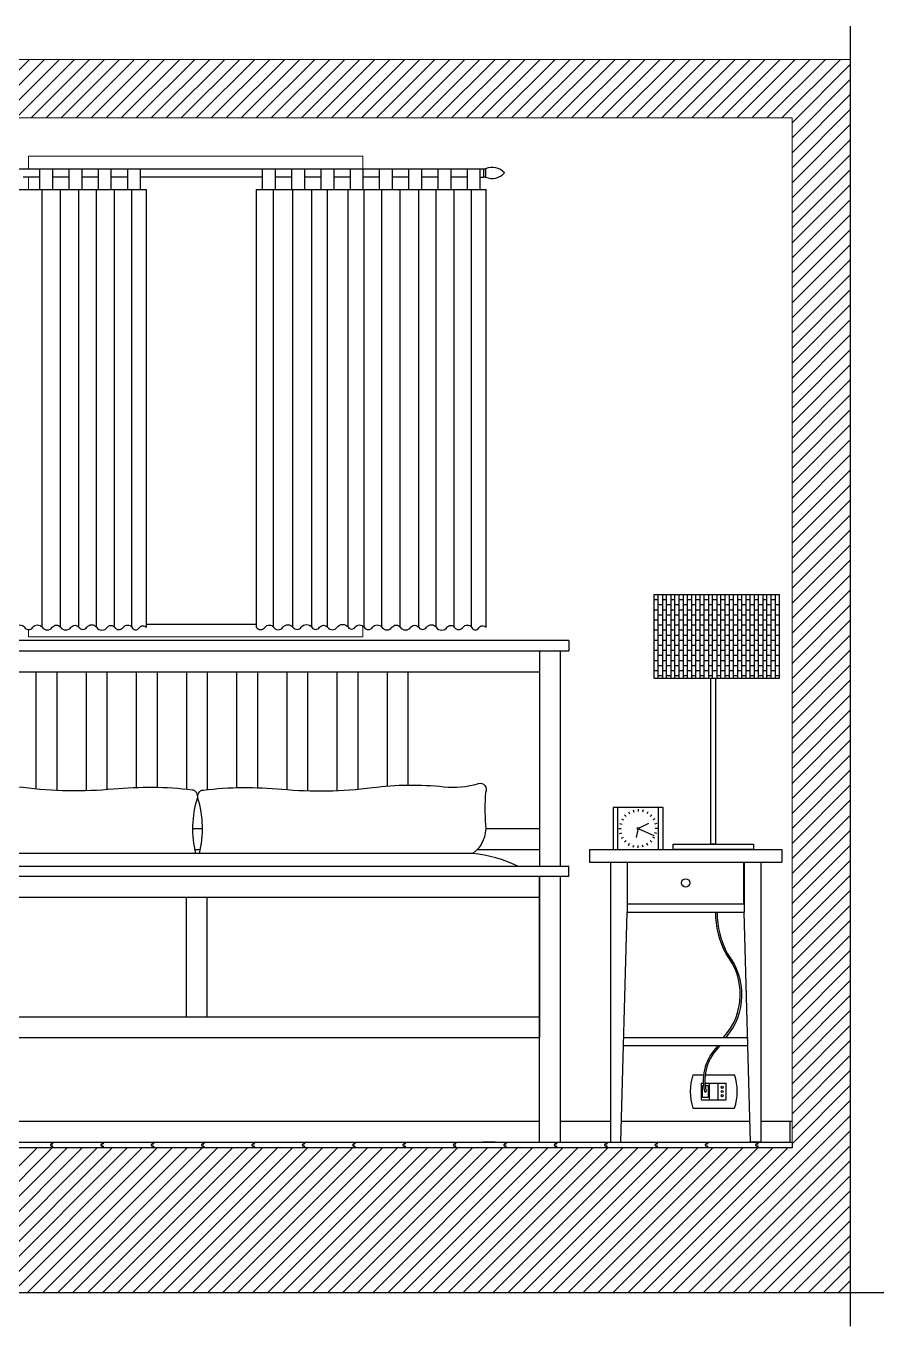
# Model space of a CAD drawing. Header units: millimetres. Extents: x 2837 to 6066, y 1056 to 2217.
# Drawn here: x 3658.8 to 3864.1, y 1906.4 to 2217.4 of the extents above; entities that cross this region are included whole.
import ezdxf

# ---------------------------------------------------------------- set-up
doc = ezdxf.new("R2010")
doc.units = ezdxf.units.MM
for name, color, linetype, lineweight in [('arredi', 8, 'Continuous', 30), ('infissi', 40, 'Continuous', 18), ('legno', 35, 'Continuous', 30), ('muri sezionati', 7, 'Continuous', 18), ('retino muri', 2, 'Continuous', 18)]:
    doc.layers.add(name, color=color, linetype=linetype, lineweight=lineweight)
for name, color, linetype in [('linea tratteggiata', 111, 'Continuous'), ('prese elettriche', 6, 'Continuous'), ('serramenti', 124, 'Continuous'), ('tessuti', 51, 'Continuous')]:
    doc.layers.add(name, color=color, linetype=linetype)

msp = doc.modelspace()

# ---------------------------------------------------------------- linework, layer by layer
at = {"layer": 'arredi'}
for p, q in [((3633.27, 2183.21), (3768.27, 2183.21)), ((3662.14, 2181.21), (3658.14, 2181.21)), ((3669.14, 2181.21), (3665.14, 2181.21)), ((3676.14, 2181.21), (3672.14, 2181.21)), ((3683.14, 2181.21), (3679.14, 2181.21)), ((3715.41, 2181.21), (3686.14, 2181.21)), ((3722.41, 2181.21), (3718.41, 2181.21)), ((3729.41, 2181.21), (3725.41, 2181.21)), ((3736.41, 2181.21), (3732.41, 2181.21)), ((3743.41, 2181.21), (3739.41, 2181.21)), ((3750.41, 2181.21), (3746.41, 2181.21)), ((3757.41, 2181.21), (3753.41, 2181.21)), ((3764.41, 2181.21), (3760.41, 2181.21)), ((3767.41, 2181.21), (3768.27, 2181.21)), ((3768.27, 2183.21), (3768.27, 2181.21)), ((3768.27, 2183.21), (3768.77, 2183.21)), ((3768.77, 2181.21), (3768.27, 2181.21)), ((3768.77, 2183.21), (3768.77, 2181.21)), ((3788.67, 2070.36), (3788.67, 2067.86)), ((3610.67, 2067.86), (3788.67, 2067.86)), ((3781.67, 2067.86), (3781.67, 2016.36)), ((3617.67, 2062.86), (3781.67, 2062.86)), ((3661.17, 2062.86), (3661.17, 2034.82)), ((3666.17, 2062.86), (3666.17, 2034.46)), ((3673.17, 2062.86), (3673.17, 2034.39)), ((3678.17, 2062.86), (3678.17, 2034.65)), ((3685.17, 2062.86), (3685.17, 2035.13)), ((3690.17, 2062.86), (3690.17, 2035.16)), ((3697.17, 2062.86), (3697.17, 2034.74)), ((3702.17, 2062.86), (3702.17, 2034.7)), ((3709.17, 2062.86), (3709.17, 2035.15)), ((3714.17, 2062.86), (3714.17, 2035.15)), ((3721.17, 2062.86), (3721.17, 2034.69)), ((3726.17, 2062.86), (3726.17, 2034.41)), ((3733.17, 2062.86), (3733.17, 2034.44)), ((3738.17, 2062.86), (3738.17, 2034.78)), ((3745.17, 2062.86), (3745.17, 2035.54)), ((3750.17, 2062.86), (3750.17, 2035.77)), ((3822.62, 2021.65), (3822.67, 2061.36)), ((3823.87, 2021.65), (3823.87, 2061.36)), ((3800.39, 2020.36), (3800.39, 2030.38)), ((3801.97, 2028.66), (3802.36, 2028.26)), ((3802.93, 2029.4), (3803.21, 2028.91)), ((3804.05, 2029.86), (3804.19, 2029.32)), ((3805.25, 2030.02), (3805.25, 2029.46)), ((3806.45, 2029.86), (3806.31, 2029.32)), ((3807.57, 2029.4), (3807.29, 2028.91)), ((3808.54, 2028.66), (3808.14, 2028.26)), ((3810.11, 2020.36), (3810.11, 2030.38)), ((3698.73, 2025.36), (3701.04, 2025.36)), ((3768.78, 2025.36), (3781.67, 2025.36)), ((3800.61, 2025.37), (3801.17, 2025.37)), ((3800.76, 2026.58), (3801.31, 2026.43)), ((3801.23, 2027.7), (3801.71, 2027.42)), ((3805.21, 2025.16), (3804.81, 2023.24)), ((3805.45, 2025.47), (3807.8, 2026.64)), ((3805.45, 2025.29), (3809.02, 2023.72)), ((3809.28, 2027.7), (3808.79, 2027.42)), ((3809.74, 2026.58), (3809.2, 2026.43)), ((3809.9, 2025.37), (3809.34, 2025.37)), ((3800.76, 2024.17), (3801.31, 2024.32)), ((3801.23, 2023.05), (3801.71, 2023.33)), ((3801.97, 2022.09), (3802.36, 2022.49)), ((3802.93, 2021.35), (3803.21, 2021.84)), ((3807.57, 2021.35), (3807.29, 2021.84)), ((3808.54, 2022.09), (3808.14, 2022.49)), ((3809.28, 2023.05), (3808.79, 2023.33)), ((3809.74, 2024.17), (3809.2, 2024.32)), ((3823.87, 2021.65), (3822.62, 2021.65)), ((3699.24, 2020.36), (3700.53, 2020.36)), ((3766.76, 2020.36), (3781.67, 2020.36)), ((3793.61, 2020.36), (3839.61, 2020.36)), ((3793.61, 2020.36), (3793.61, 2017.36)), ((3804.05, 2020.89), (3804.19, 2021.43)), ((3805.25, 2020.73), (3805.25, 2021.29)), ((3806.45, 2020.89), (3806.31, 2021.43)), ((3839.61, 2020.36), (3839.61, 2017.36)), ((3610.67, 2016.36), (3788.67, 2016.36)), ((3788.67, 2013.86), (3788.67, 2016.36)), ((3793.61, 2017.36), (3839.61, 2017.36)), ((3798.61, 2017.36), (3798.61, 1952.36)), ((3802.61, 2017.36), (3802.61, 2005.36)), ((3802.71, 2007.37), (3802.71, 2017.36)), ((3830.51, 2007.37), (3830.51, 2017.36)), ((3830.61, 2017.36), (3830.61, 2005.36)), ((3834.61, 2017.36), (3834.61, 1952.36)), ((3781.67, 1950.36), (3781.67, 2013.86)), ((3781.67, 2013.86), (3781.67, 1975.36)), ((3697.17, 1980.36), (3697.17, 2008.86)), ((3702.17, 1980.36), (3702.17, 2008.86)), ((3802.61, 2007.37), (3830.61, 2007.37)), ((3801.11, 1950.36), (3802.61, 2005.36)), ((3802.61, 2005.36), (3830.61, 2005.36)), ((3832.11, 1950.36), (3830.61, 2005.36)), ((3617.67, 1980.36), (3781.67, 1980.36)), ((3617.67, 1975.36), (3781.67, 1975.36)), ((3801.67, 1975.37), (3831.55, 1975.37)), ((3831.59, 1973.37), (3801.62, 1973.37)), ((3820.66, 1963.93), (3820.88, 1963.93)), ((3820.66, 1961.02), (3820.66, 1963.93)), ((3821.25, 1963.93), (3821.99, 1963.93)), ((3821.99, 1963.93), (3821.99, 1961.02)), ((3821.99, 1961.02), (3820.66, 1961.02)), ((3766.29, 1950.36), (3769.79, 1950.36)), ((3798.61, 1952.36), (3798.61, 1950.36)), ((3798.61, 1950.36), (3801.11, 1950.36)), ((3834.61, 1950.36), (3832.11, 1950.36)), ((3834.61, 1952.36), (3834.61, 1950.36))]:
    msp.add_line(p, q, dxfattribs=at)
for points in [[(3788.67, 2070.36), (3610.67, 2070.36)], [(3786.67, 2016.36), (3786.67, 2067.86)], [(3788.67, 2013.86), (3610.67, 2013.86)], [(3781.67, 1950.36), (3786.67, 1950.36), (3786.67, 2013.86)], [(3781.67, 2008.86), (3617.67, 2008.86)]]:
    msp.add_lwpolyline(points, dxfattribs=at)
for points in [[(3799.24, 2030.38), (3799.24, 2030.38), (3799.24, 2020.36), (3811.26, 2020.36), (3811.26, 2030.38)], [(3832.86, 2020.36), (3813.6, 2020.36), (3813.6, 2021.65), (3832.86, 2021.65)]]:
    msp.add_lwpolyline(points, close=True, dxfattribs=at)
for points in [[(3823.74, 2005.36, 0.125308), (3826.28, 1995.36, 0.594117)], [(3824.12, 2005.36, 0.125308), (3826.66, 1995.36, 0.594117)]]:
    msp.add_lwpolyline(points, format="xyb", dxfattribs=at)
for centre, radius in [((3805.25, 2025.37), 0.218), ((3816.61, 2012.36), 1)]:
    msp.add_circle(centre, radius, dxfattribs=at)
for centre, radius, start, end in [((3770.32, 2179.55), 3.98, 41.9989, 113.0186), ((3770.32, 2184.87), 3.98, 246.9814, 318.0011), ((3814.25, 1985.72), 15.42, 317.867, 38.7012), ((3814.39, 1985.61), 15.68, 319.242, 38.4753), ((3832.31, 1965.1), 11.48, 133.8868, 193.1763), ((3832.35, 1965.09), 11.16, 132.085, 193.5134), ((3821.31, 1962.58), 0.208, 207.3287, 332.6713)]:
    msp.add_arc(centre, radius, start, end, dxfattribs=at)
at = {"layer": 'infissi'}
for p, q in [((3659.42, 2183.21), (3659.42, 2186.21)), ((3659.42, 2186.21), (3739.42, 2186.21)), ((3739.42, 2183.21), (3739.42, 2186.21)), ((3659.42, 2181.21), (3659.42, 2178.21)), ((3662.42, 2183.21), (3736.42, 2183.21)), ((3659.42, 2071.26), (3659.42, 2072.99)), ((3659.42, 2071.26), (3739.42, 2071.26)), ((3713.87, 2074.19), (3687.6, 2074.19)), ((3739.42, 2071.26), (3739.42, 2073.79))]:
    msp.add_line(p, q, dxfattribs=at)
at = {"layer": 'legno'}
for p, q in [((3617.67, 1955.36), (3781.67, 1955.36)), ((3786.67, 1955.36), (3798.61, 1955.36)), ((3801.25, 1955.36), (3831.97, 1955.36)), ((3834.61, 1955.36), (3842.06, 1955.36)), ((3841.56, 1955.36), (3841.56, 1950.36)), ((3713.43, 1950.36), (3725.43, 1950.36)), ((3725.47, 1950.36), (3737.47, 1950.36)), ((3737.5, 1950.36), (3749.5, 1950.36)), ((3749.55, 1950.36), (3761.55, 1950.36)), ((3761.6, 1950.36), (3773.6, 1950.36)), ((3771.06, 1950.36), (3768.06, 1950.36)), ((3773.69, 1950.36), (3785.69, 1950.36)), ((3785.75, 1950.36), (3797.75, 1950.36)), ((3797.82, 1950.36), (3809.82, 1950.36)), ((3807.28, 1950.35), (3808.78, 1950.35)), ((3809.84, 1950.36), (3821.84, 1950.36)), ((3821.88, 1950.36), (3833.88, 1950.36)), ((3833.93, 1950.36), (3842.06, 1950.36)), ((3842.06, 1950.36), (3842.06, 1948.96))]:
    msp.add_line(p, q, dxfattribs=at)
at = {"layer": 'legno', "ltscale": 0.2}
msp.add_line((3773.79, 1950.36), (3775.29, 1950.36), dxfattribs=at)
at = {"layer": 'legno'}
for points in [[(3656.67, 1948.96), (3655.47, 1948.96), (3655.47, 1948.96), (3653.17, 1948.96), (3653.17, 1949.41), (3652.92, 1949.41, -1), (3652.92, 1949.91), (3653.17, 1949.91), (3653.17, 1950.36), (3665.17, 1950.36), (3665.17, 1949.96), (3664.92, 1949.96, 0.848617), (3664.91, 1949.36), (3665.17, 1949.36), (3665.17, 1948.96), (3660.47, 1948.96), (3660.47, 1948.96), (3659.27, 1948.96), (3659.27, 1948.96), (3656.67, 1948.96)], [(3668.73, 1948.96), (3667.53, 1948.96), (3667.53, 1948.96), (3665.23, 1948.96), (3665.23, 1949.41), (3664.98, 1949.41, -1), (3664.98, 1949.91), (3665.23, 1949.91), (3665.23, 1950.36), (3677.23, 1950.36), (3677.23, 1949.96), (3676.98, 1949.96, 0.848617), (3676.97, 1949.36), (3677.23, 1949.36), (3677.23, 1948.96), (3672.53, 1948.96), (3672.53, 1948.96), (3671.33, 1948.96), (3671.33, 1948.96), (3668.73, 1948.96)], [(3680.8, 1948.96), (3679.6, 1948.96), (3679.6, 1948.96), (3677.3, 1948.96), (3677.3, 1949.41), (3677.05, 1949.41, -1), (3677.05, 1949.91), (3677.3, 1949.91), (3677.3, 1950.36), (3689.3, 1950.36), (3689.3, 1949.96), (3689.05, 1949.96, 0.848617), (3689.03, 1949.36), (3689.3, 1949.36), (3689.3, 1948.96), (3684.6, 1948.96), (3684.6, 1948.96), (3683.4, 1948.96), (3683.4, 1948.96), (3680.8, 1948.96)], [(3692.84, 1948.96), (3691.64, 1948.96), (3691.64, 1948.96), (3689.34, 1948.96), (3689.34, 1949.41), (3689.09, 1949.41, -1), (3689.09, 1949.91), (3689.34, 1949.91), (3689.34, 1950.36), (3701.34, 1950.36), (3701.34, 1949.96), (3701.08, 1949.96, 0.848617), (3701.07, 1949.36), (3701.34, 1949.36), (3701.34, 1948.96), (3696.64, 1948.96), (3696.64, 1948.96), (3695.44, 1948.96), (3695.44, 1948.96), (3692.84, 1948.96)], [(3704.88, 1948.96), (3703.68, 1948.96), (3703.68, 1948.96), (3701.38, 1948.96), (3701.38, 1949.41), (3701.13, 1949.41, -1), (3701.13, 1949.91), (3701.38, 1949.91), (3701.38, 1950.36), (3713.38, 1950.36), (3713.38, 1949.96), (3713.12, 1949.96, 0.848617), (3713.11, 1949.36), (3713.38, 1949.36), (3713.38, 1948.96), (3708.68, 1948.96), (3708.68, 1948.96), (3707.48, 1948.96), (3707.48, 1948.96), (3704.88, 1948.96)], [(3716.93, 1948.96), (3715.73, 1948.96), (3715.73, 1948.96), (3713.43, 1948.96), (3713.43, 1949.41), (3713.18, 1949.41, -1), (3713.18, 1949.91), (3713.43, 1949.91), (3713.43, 1950.36), (3725.43, 1950.36), (3725.43, 1949.96), (3725.18, 1949.96, 0.848617), (3725.17, 1949.36), (3725.43, 1949.36), (3725.43, 1948.96), (3720.73, 1948.96), (3720.73, 1948.96), (3719.53, 1948.96), (3719.53, 1948.96), (3716.93, 1948.96)], [(3728.97, 1948.96), (3727.77, 1948.96), (3727.77, 1948.96), (3725.47, 1948.96), (3725.47, 1949.41), (3725.22, 1949.41, -1), (3725.22, 1949.91), (3725.47, 1949.91), (3725.47, 1950.36), (3737.47, 1950.36), (3737.47, 1949.96), (3737.22, 1949.96, 0.848617), (3737.21, 1949.36), (3737.47, 1949.36), (3737.47, 1948.96), (3732.77, 1948.96), (3732.77, 1948.96), (3731.57, 1948.96), (3731.57, 1948.96), (3728.97, 1948.96)], [(3741, 1948.96), (3739.8, 1948.96), (3739.8, 1948.96), (3737.5, 1948.96), (3737.5, 1949.41), (3737.25, 1949.41, -1), (3737.25, 1949.91), (3737.5, 1949.91), (3737.5, 1950.36), (3749.5, 1950.36), (3749.5, 1949.96), (3749.24, 1949.96, 0.848617), (3749.23, 1949.36), (3749.5, 1949.36), (3749.5, 1948.96), (3744.8, 1948.96), (3744.8, 1948.96), (3743.6, 1948.96), (3743.6, 1948.96), (3741, 1948.96)], [(3753.05, 1948.96), (3751.85, 1948.96), (3751.85, 1948.96), (3749.55, 1948.96), (3749.55, 1949.41), (3749.3, 1949.41, -1), (3749.3, 1949.91), (3749.55, 1949.91), (3749.55, 1950.36), (3761.55, 1950.36), (3761.55, 1949.96), (3761.3, 1949.96, 0.848617), (3761.29, 1949.36), (3761.55, 1949.36), (3761.55, 1948.96), (3756.85, 1948.96), (3756.85, 1948.96), (3755.65, 1948.96), (3755.65, 1948.96), (3753.05, 1948.96)], [(3765.1, 1948.96), (3763.9, 1948.96), (3763.9, 1948.96), (3761.6, 1948.96), (3761.6, 1949.41), (3761.35, 1949.41, -1), (3761.35, 1949.91), (3761.6, 1949.91), (3761.6, 1950.36), (3773.6, 1950.36), (3773.6, 1949.96), (3773.35, 1949.96, 0.848617), (3773.34, 1949.36), (3773.6, 1949.36), (3773.6, 1948.96), (3768.9, 1948.96), (3768.9, 1948.96), (3767.7, 1948.96), (3767.7, 1948.96), (3765.1, 1948.96)], [(3777.19, 1948.96), (3775.99, 1948.96), (3775.99, 1948.96), (3773.69, 1948.96), (3773.69, 1949.41), (3773.44, 1949.41, -1), (3773.44, 1949.91), (3773.69, 1949.91), (3773.69, 1950.36), (3785.69, 1950.36), (3785.69, 1949.96), (3785.43, 1949.96, 0.848617), (3785.42, 1949.36), (3785.69, 1949.36), (3785.69, 1948.96), (3780.99, 1948.96), (3780.99, 1948.96), (3779.79, 1948.96), (3779.79, 1948.96), (3777.19, 1948.96)], [(3789.25, 1948.96), (3788.05, 1948.96), (3788.05, 1948.96), (3785.75, 1948.96), (3785.75, 1949.41), (3785.5, 1949.41, -1), (3785.5, 1949.91), (3785.75, 1949.91), (3785.75, 1950.36), (3797.75, 1950.36), (3797.75, 1949.96), (3797.49, 1949.96, 0.848617), (3797.48, 1949.36), (3797.75, 1949.36), (3797.75, 1948.96), (3793.05, 1948.96), (3793.05, 1948.96), (3791.85, 1948.96), (3791.85, 1948.96), (3789.25, 1948.96)], [(3801.32, 1948.96), (3800.12, 1948.96), (3800.12, 1948.96), (3797.82, 1948.96), (3797.82, 1949.41), (3797.57, 1949.41, -1), (3797.57, 1949.91), (3797.82, 1949.91), (3797.82, 1950.36), (3809.82, 1950.36), (3809.82, 1949.96), (3809.56, 1949.96, 0.848617), (3809.55, 1949.36), (3809.82, 1949.36), (3809.82, 1948.96), (3805.12, 1948.96), (3805.12, 1948.96), (3803.92, 1948.96), (3803.92, 1948.96), (3801.32, 1948.96)], [(3813.34, 1948.96), (3812.14, 1948.96), (3812.14, 1948.96), (3809.84, 1948.96), (3809.84, 1949.41), (3809.59, 1949.41, -1), (3809.59, 1949.91), (3809.84, 1949.91), (3809.84, 1950.36), (3821.84, 1950.36), (3821.84, 1949.96), (3821.58, 1949.96, 0.848617), (3821.57, 1949.36), (3821.84, 1949.36), (3821.84, 1948.96), (3817.14, 1948.96), (3817.14, 1948.96), (3815.94, 1948.96), (3815.94, 1948.96), (3813.34, 1948.96)], [(3825.38, 1948.96), (3824.18, 1948.96), (3824.18, 1948.96), (3821.88, 1948.96), (3821.88, 1949.41), (3821.63, 1949.41, -1), (3821.63, 1949.91), (3821.88, 1949.91), (3821.88, 1950.36), (3833.88, 1950.36), (3833.88, 1949.96), (3833.62, 1949.96, 0.848617), (3833.61, 1949.36), (3833.88, 1949.36), (3833.88, 1948.96), (3829.18, 1948.96), (3829.18, 1948.96), (3827.98, 1948.96), (3827.98, 1948.96), (3825.38, 1948.96)]]:
    msp.add_lwpolyline(points, format="xyb", close=True, dxfattribs=at)
msp.add_lwpolyline([(3842.06, 1948.96), (3833.93, 1948.96), (3833.93, 1949.41), (3833.68, 1949.41, -1), (3833.68, 1949.91), (3833.93, 1949.91), (3833.93, 1950.36), (3834.13, 1950.36)], format="xyb", dxfattribs=at)
at = {"layer": 'linea tratteggiata'}
for p, q in [((3856.06, 2195.36), (3856.06, 2217.36)), ((3856.06, 1906.36), (3856.06, 2195.36)), ((3556.77, 1914.36), (3842.06, 1914.36)), ((3842.06, 1914.36), (3864.06, 1914.36))]:
    msp.add_line(p, q, dxfattribs=at)
at = {"layer": 'muri sezionati'}
for p, q in [((3856.06, 2209.36), (3556.77, 2209.36)), ((3556.77, 2195.36), (3842.06, 2195.36)), ((3842.06, 2195.36), (3842.06, 1950.36)), ((3842.06, 1950.36), (3842.06, 1948.96)), ((3842.06, 1948.96), (3531, 1948.96))]:
    msp.add_line(p, q, dxfattribs=at)
at = {"layer": 'prese elettriche'}
for p, q in [((3818.33, 1966.47), (3820.83, 1966.47)), ((3821.21, 1966.47), (3828.33, 1966.47)), ((3820.33, 1964.47), (3820.33, 1960.47)), ((3820.33, 1964.47), (3820.84, 1964.47)), ((3821.2, 1964.47), (3826.33, 1964.47)), ((3822.33, 1960.47), (3822.33, 1964.47)), ((3824.33, 1964.47), (3824.33, 1960.47)), ((3826.33, 1960.47), (3826.33, 1964.47)), ((3820.33, 1960.47), (3826.33, 1960.47)), ((3818.33, 1958.47), (3828.33, 1958.47))]:
    msp.add_line(p, q, dxfattribs=at)
for centre in [(3825.33, 1963.47), (3825.33, 1962.47), (3825.33, 1961.47)]:
    msp.add_circle(centre, 0.25, dxfattribs=at)
for centre, start, end in [((3830.59, 1962.47), 161.9195, 198.0805), ((3816.08, 1962.47), 341.9195, 18.0805)]:
    msp.add_arc(centre, 12.89, start, end, dxfattribs=at)
at = {"layer": 'retino muri', "linetype": 'Continuous', "lineweight": 20, "transparency": 33554687}
for p, q in [((3645.65, 2195.36), (3659.65, 2209.36)), ((3649.24, 2195.36), (3663.24, 2209.36)), ((3652.84, 2195.36), (3666.84, 2209.36)), ((3656.43, 2195.36), (3670.43, 2209.36)), ((3660.02, 2195.36), (3674.02, 2209.36)), ((3663.61, 2195.36), (3677.61, 2209.36)), ((3667.2, 2195.36), (3681.2, 2209.36)), ((3670.8, 2195.36), (3684.8, 2209.36)), ((3674.39, 2195.36), (3688.39, 2209.36)), ((3677.98, 2195.36), (3691.98, 2209.36)), ((3681.57, 2195.36), (3695.57, 2209.36)), ((3685.16, 2195.36), (3699.16, 2209.36)), ((3688.76, 2195.36), (3702.76, 2209.36)), ((3692.35, 2195.36), (3706.35, 2209.36)), ((3695.94, 2195.36), (3709.94, 2209.36)), ((3699.53, 2195.36), (3713.53, 2209.36)), ((3703.13, 2195.36), (3717.13, 2209.36)), ((3706.72, 2195.36), (3720.72, 2209.36)), ((3710.31, 2195.36), (3724.31, 2209.36)), ((3713.9, 2195.36), (3727.9, 2209.36)), ((3717.49, 2195.36), (3731.49, 2209.36)), ((3721.09, 2195.36), (3735.09, 2209.36)), ((3724.68, 2195.36), (3738.68, 2209.36)), ((3728.27, 2195.36), (3742.27, 2209.36)), ((3731.86, 2195.36), (3745.86, 2209.36)), ((3735.45, 2195.36), (3749.45, 2209.36)), ((3739.05, 2195.36), (3753.05, 2209.36)), ((3742.64, 2195.36), (3756.64, 2209.36)), ((3746.23, 2195.36), (3760.23, 2209.36)), ((3749.82, 2195.36), (3763.82, 2209.36)), ((3753.41, 2195.36), (3767.41, 2209.36)), ((3757.01, 2195.36), (3771.01, 2209.36)), ((3760.6, 2195.36), (3774.6, 2209.36)), ((3764.19, 2195.36), (3778.19, 2209.36)), ((3767.78, 2195.36), (3781.78, 2209.36)), ((3771.38, 2195.36), (3785.38, 2209.36)), ((3774.97, 2195.36), (3788.97, 2209.36)), ((3778.56, 2195.36), (3792.56, 2209.36)), ((3782.15, 2195.36), (3796.15, 2209.36)), ((3785.74, 2195.36), (3799.74, 2209.36)), ((3789.34, 2195.36), (3803.34, 2209.36)), ((3792.93, 2195.36), (3806.93, 2209.36)), ((3796.52, 2195.36), (3810.52, 2209.36)), ((3800.11, 2195.36), (3814.11, 2209.36)), ((3803.7, 2195.36), (3817.7, 2209.36)), ((3807.3, 2195.36), (3821.3, 2209.36)), ((3810.89, 2195.36), (3824.89, 2209.36)), ((3814.48, 2195.36), (3828.48, 2209.36)), ((3818.07, 2195.36), (3832.07, 2209.36)), ((3821.66, 2195.36), (3835.66, 2209.36)), ((3825.26, 2195.36), (3839.26, 2209.36)), ((3828.85, 2195.36), (3842.85, 2209.36)), ((3832.44, 2195.36), (3846.44, 2209.36)), ((3836.03, 2195.36), (3850.03, 2209.36)), ((3839.63, 2195.36), (3853.63, 2209.36)), ((3842.06, 2194.21), (3856.06, 2208.21)), ((3842.06, 2190.62), (3856.06, 2204.62)), ((3842.06, 2187.03), (3856.06, 2201.03)), ((3842.06, 2183.43), (3856.06, 2197.43)), ((3842.06, 2179.84), (3856.06, 2193.84)), ((3842.06, 2176.25), (3856.06, 2190.25)), ((3842.06, 2172.66), (3856.06, 2186.66)), ((3842.06, 2169.07), (3856.06, 2183.07)), ((3842.06, 2165.47), (3856.06, 2179.47)), ((3842.06, 2161.88), (3856.06, 2175.88)), ((3842.06, 2158.29), (3856.06, 2172.29)), ((3842.06, 2154.7), (3856.06, 2168.7)), ((3842.06, 2151.1), (3856.06, 2165.1)), ((3842.06, 2147.51), (3856.06, 2161.51)), ((3842.06, 2143.92), (3856.06, 2157.92)), ((3842.06, 2140.33), (3856.06, 2154.33)), ((3842.06, 2136.74), (3856.06, 2150.74)), ((3842.06, 2133.14), (3856.06, 2147.14)), ((3842.06, 2129.55), (3856.06, 2143.55)), ((3842.06, 2125.96), (3856.06, 2139.96)), ((3842.06, 2122.37), (3856.06, 2136.37)), ((3842.06, 2118.78), (3856.06, 2132.78)), ((3842.06, 2115.18), (3856.06, 2129.18)), ((3842.06, 2111.59), (3856.06, 2125.59)), ((3842.06, 2108), (3856.06, 2122)), ((3842.06, 2104.41), (3856.06, 2118.41)), ((3842.06, 2100.82), (3856.06, 2114.82)), ((3842.06, 2097.22), (3856.06, 2111.22)), ((3842.06, 2093.63), (3856.06, 2107.63)), ((3842.06, 2090.04), (3856.06, 2104.04)), ((3842.06, 2086.45), (3856.06, 2100.45)), ((3842.06, 2082.86), (3856.06, 2096.86)), ((3842.06, 2079.26), (3856.06, 2093.26)), ((3842.06, 2075.67), (3856.06, 2089.67)), ((3842.06, 2072.08), (3856.06, 2086.08)), ((3842.06, 2068.49), (3856.06, 2082.49)), ((3842.06, 2064.89), (3856.06, 2078.89)), ((3842.06, 2061.3), (3856.06, 2075.3)), ((3842.06, 2057.71), (3856.06, 2071.71)), ((3842.06, 2054.12), (3856.06, 2068.12)), ((3842.06, 2050.53), (3856.06, 2064.53)), ((3842.06, 2046.93), (3856.06, 2060.93)), ((3842.06, 2043.34), (3856.06, 2057.34)), ((3842.06, 2039.75), (3856.06, 2053.75)), ((3842.06, 2036.16), (3856.06, 2050.16)), ((3842.06, 2032.57), (3856.06, 2046.57)), ((3842.06, 2028.97), (3856.06, 2042.97)), ((3842.06, 2025.38), (3856.06, 2039.38)), ((3842.06, 2021.79), (3856.06, 2035.79)), ((3842.06, 2018.2), (3856.06, 2032.2)), ((3842.06, 2014.61), (3856.06, 2028.61)), ((3842.06, 2011.01), (3856.06, 2025.01)), ((3842.06, 2007.42), (3856.06, 2021.42)), ((3842.06, 2003.83), (3856.06, 2017.83)), ((3842.06, 2000.24), (3856.06, 2014.24)), ((3842.06, 1996.64), (3856.06, 2010.64)), ((3842.06, 1993.05), (3856.06, 2007.05)), ((3842.06, 1989.46), (3856.06, 2003.46)), ((3842.06, 1985.87), (3856.06, 1999.87)), ((3842.06, 1982.28), (3856.06, 1996.28)), ((3842.06, 1978.68), (3856.06, 1992.68)), ((3842.06, 1975.09), (3856.06, 1989.09)), ((3842.06, 1971.5), (3856.06, 1985.5)), ((3842.06, 1967.91), (3856.06, 1981.91)), ((3842.06, 1964.32), (3856.06, 1978.32)), ((3842.06, 1960.72), (3856.06, 1974.72)), ((3842.06, 1957.13), (3856.06, 1971.13)), ((3842.06, 1953.54), (3856.06, 1967.54)), ((3842.06, 1949.94), (3856.06, 1963.95)), ((3810.07, 1914.36), (3856.06, 1960.36)), ((3813.66, 1914.36), (3856.06, 1956.76)), ((3817.26, 1914.36), (3856.06, 1953.17)), ((3626.88, 1914.36), (3661.48, 1948.96)), ((3630.47, 1914.36), (3665.07, 1948.96)), ((3634.06, 1914.36), (3668.66, 1948.96)), ((3637.65, 1914.36), (3672.25, 1948.96)), ((3641.24, 1914.36), (3675.84, 1948.96)), ((3644.84, 1914.36), (3679.44, 1948.96)), ((3648.43, 1914.36), (3683.03, 1948.96)), ((3652.02, 1914.36), (3686.62, 1948.96)), ((3655.61, 1914.36), (3690.21, 1948.96)), ((3659.2, 1914.36), (3693.8, 1948.96)), ((3662.8, 1914.36), (3697.4, 1948.96)), ((3666.39, 1914.36), (3700.99, 1948.96)), ((3669.98, 1914.36), (3704.58, 1948.96)), ((3673.57, 1914.36), (3708.17, 1948.96)), ((3677.16, 1914.36), (3711.76, 1948.96)), ((3680.76, 1914.36), (3715.36, 1948.96)), ((3684.35, 1914.36), (3718.95, 1948.96)), ((3687.94, 1914.36), (3722.54, 1948.96)), ((3691.53, 1914.36), (3726.13, 1948.96)), ((3695.13, 1914.36), (3729.73, 1948.96)), ((3698.72, 1914.36), (3733.32, 1948.96)), ((3702.31, 1914.36), (3736.91, 1948.96)), ((3705.9, 1914.36), (3740.5, 1948.96)), ((3709.49, 1914.36), (3744.09, 1948.96)), ((3713.09, 1914.36), (3747.69, 1948.96)), ((3716.68, 1914.36), (3751.28, 1948.96)), ((3720.27, 1914.36), (3754.87, 1948.96)), ((3723.86, 1914.36), (3758.46, 1948.96)), ((3727.45, 1914.36), (3762.05, 1948.96)), ((3731.05, 1914.36), (3765.65, 1948.96)), ((3734.64, 1914.36), (3769.24, 1948.96)), ((3738.23, 1914.36), (3772.83, 1948.96)), ((3741.82, 1914.36), (3776.42, 1948.96)), ((3745.41, 1914.36), (3780.01, 1948.96)), ((3749.01, 1914.36), (3783.61, 1948.96)), ((3752.6, 1914.36), (3787.2, 1948.96)), ((3756.19, 1914.36), (3790.79, 1948.96)), ((3759.78, 1914.36), (3794.38, 1948.96)), ((3763.38, 1914.36), (3797.98, 1948.96)), ((3766.97, 1914.36), (3801.57, 1948.96)), ((3770.56, 1914.36), (3805.16, 1948.96)), ((3774.15, 1914.36), (3808.75, 1948.96)), ((3777.74, 1914.36), (3812.34, 1948.96)), ((3781.34, 1914.36), (3815.94, 1948.96)), ((3784.93, 1914.36), (3819.53, 1948.96)), ((3788.52, 1914.36), (3823.12, 1948.96)), ((3792.11, 1914.36), (3826.71, 1948.96)), ((3795.7, 1914.36), (3830.3, 1948.96)), ((3799.3, 1914.36), (3833.9, 1948.96)), ((3802.89, 1914.36), (3837.49, 1948.96)), ((3806.48, 1914.36), (3841.08, 1948.96)), ((3820.85, 1914.36), (3856.06, 1949.58)), ((3824.44, 1914.36), (3856.06, 1945.99)), ((3828.03, 1914.36), (3856.06, 1942.39)), ((3831.63, 1914.36), (3856.06, 1938.8)), ((3835.22, 1914.36), (3856.06, 1935.21)), ((3838.81, 1914.36), (3856.06, 1931.62)), ((3842.4, 1914.36), (3856.06, 1928.03)), ((3845.99, 1914.36), (3856.06, 1924.43)), ((3849.59, 1914.36), (3856.06, 1920.84)), ((3853.18, 1914.36), (3856.06, 1917.25))]:
    msp.add_line(p, q, dxfattribs=at)
at = {"layer": 'serramenti'}
for p, q in [((3662.42, 2183.21), (3736.42, 2183.21)), ((3713.87, 2074.19), (3687.6, 2074.19))]:
    msp.add_line(p, q, dxfattribs=at)
at = {"layer": 'tessuti'}
for p, q in [((3662.14, 2178.21), (3662.14, 2183.21)), ((3662.14, 2183.21), (3665.14, 2183.21)), ((3665.14, 2183.21), (3665.14, 2178.21)), ((3669.14, 2178.21), (3669.14, 2183.21)), ((3669.14, 2183.21), (3672.14, 2183.21)), ((3672.14, 2183.21), (3672.14, 2178.21)), ((3676.14, 2178.21), (3676.14, 2183.21)), ((3676.14, 2183.21), (3679.14, 2183.21)), ((3679.14, 2183.21), (3679.14, 2178.21)), ((3683.14, 2178.21), (3683.14, 2183.21)), ((3683.14, 2183.21), (3686.14, 2183.21)), ((3686.14, 2183.21), (3686.14, 2178.21)), ((3715.41, 2178.21), (3715.41, 2183.21)), ((3715.41, 2183.21), (3718.41, 2183.21)), ((3718.41, 2183.21), (3718.41, 2178.21)), ((3722.41, 2178.21), (3722.41, 2183.21)), ((3722.41, 2183.21), (3725.41, 2183.21)), ((3725.41, 2183.21), (3725.41, 2178.21)), ((3729.41, 2178.21), (3729.41, 2183.21)), ((3729.41, 2183.21), (3732.41, 2183.21)), ((3732.41, 2183.21), (3732.41, 2178.21)), ((3736.41, 2178.21), (3736.41, 2183.21)), ((3736.41, 2183.21), (3739.41, 2183.21)), ((3739.41, 2183.21), (3739.41, 2178.21)), ((3743.41, 2178.21), (3743.41, 2183.21)), ((3743.41, 2183.21), (3746.41, 2183.21)), ((3746.41, 2183.21), (3746.41, 2178.21)), ((3750.41, 2178.21), (3750.41, 2183.21)), ((3750.41, 2183.21), (3753.41, 2183.21)), ((3753.41, 2183.21), (3753.41, 2178.21)), ((3757.41, 2178.21), (3757.41, 2183.21)), ((3757.41, 2183.21), (3760.41, 2183.21)), ((3760.41, 2183.21), (3760.41, 2178.21)), ((3764.41, 2178.21), (3764.41, 2183.21)), ((3764.41, 2183.21), (3767.41, 2183.21)), ((3767.41, 2183.21), (3767.41, 2178.21)), ((3632.6, 2178.21), (3687.6, 2178.21)), ((3662.69, 2073.52), (3662.69, 2178.21)), ((3667.08, 2073.52), (3667.08, 2178.21)), ((3671.48, 2073.52), (3671.48, 2178.21)), ((3675.68, 2073.52), (3675.68, 2178.21)), ((3679.98, 2073.52), (3679.98, 2178.21)), ((3684.16, 2073.52), (3684.16, 2178.21)), ((3687.6, 2073.52), (3687.6, 2178.21)), ((3713.87, 2178.21), (3713.87, 2073.52)), ((3713.87, 2178.21), (3768.87, 2178.21)), ((3718.04, 2073.52), (3718.04, 2178.21)), ((3722.66, 2073.52), (3722.66, 2178.21)), ((3727.16, 2073.52), (3727.16, 2178.21)), ((3730.96, 2073.52), (3730.96, 2178.21)), ((3735.86, 2073.52), (3735.86, 2178.21)), ((3739.68, 2073.52), (3739.68, 2178.21)), ((3743.96, 2073.52), (3743.96, 2178.21)), ((3748.35, 2073.52), (3748.35, 2178.21)), ((3752.75, 2073.52), (3752.75, 2178.21)), ((3756.95, 2073.52), (3756.95, 2178.21)), ((3761.25, 2073.52), (3761.25, 2178.21)), ((3765.42, 2073.52), (3765.42, 2178.21)), ((3768.87, 2073.52), (3768.87, 2178.21)), ((3809.04, 2081.36), (3839.04, 2081.36)), ((3809.04, 2081.36), (3809.04, 2061.36)), ((3810.04, 2061.36), (3810.04, 2081.36)), ((3811.04, 2081.36), (3811.04, 2061.36)), ((3812.04, 2061.36), (3812.04, 2081.36)), ((3813.04, 2081.36), (3813.04, 2061.36)), ((3814.04, 2061.36), (3814.04, 2081.36)), ((3815.04, 2061.36), (3815.04, 2081.36)), ((3816.04, 2081.36), (3816.04, 2061.36)), ((3817.04, 2061.36), (3817.04, 2081.36)), ((3818.04, 2081.36), (3818.04, 2061.36)), ((3819.04, 2061.36), (3819.04, 2081.36)), ((3820.04, 2081.36), (3820.04, 2061.36)), ((3821.04, 2061.36), (3821.04, 2081.36)), ((3822.04, 2081.36), (3822.04, 2061.36)), ((3823.04, 2061.36), (3823.04, 2081.36)), ((3824.04, 2081.36), (3824.04, 2061.36)), ((3825.04, 2061.36), (3825.04, 2081.36)), ((3826.04, 2061.36), (3826.04, 2081.36)), ((3827.04, 2081.36), (3827.04, 2061.36)), ((3828.04, 2061.36), (3828.04, 2081.36)), ((3829.04, 2081.36), (3829.04, 2061.36)), ((3830.04, 2061.36), (3830.04, 2081.36)), ((3831.04, 2081.36), (3831.04, 2061.36)), ((3832.04, 2061.36), (3832.04, 2081.36)), ((3833.04, 2081.36), (3833.04, 2061.36)), ((3834.04, 2061.36), (3834.04, 2081.36)), ((3835.04, 2081.36), (3835.04, 2061.36)), ((3836.04, 2061.36), (3836.04, 2081.36)), ((3837.04, 2061.36), (3837.04, 2081.36)), ((3838.04, 2081.36), (3838.04, 2061.36)), ((3839.04, 2061.36), (3839.04, 2081.36)), ((3839.04, 2061.36), (3839.04, 2081.36)), ((3809.04, 2080.15), (3810.04, 2080.15)), ((3809.04, 2077.73), (3810.04, 2077.73)), ((3810.04, 2078.94), (3811.04, 2078.94)), ((3811.04, 2080.15), (3812.04, 2080.15)), ((3811.04, 2077.73), (3812.04, 2077.73)), ((3812.04, 2078.94), (3813.04, 2078.94)), ((3813.04, 2080.15), (3814.04, 2080.15)), ((3813.04, 2077.73), (3814.04, 2077.73)), ((3814.04, 2078.94), (3815.04, 2078.94)), ((3815.04, 2080.15), (3816.04, 2080.15)), ((3815.04, 2077.73), (3816.04, 2077.73)), ((3816.04, 2078.94), (3817.04, 2078.94)), ((3817.04, 2080.15), (3818.04, 2080.15)), ((3817.04, 2077.73), (3818.04, 2077.73)), ((3818.04, 2078.94), (3819.04, 2078.94)), ((3819.04, 2080.15), (3820.04, 2080.15)), ((3819.04, 2077.73), (3820.04, 2077.73)), ((3820.04, 2078.94), (3821.04, 2078.94)), ((3821.04, 2080.15), (3822.04, 2080.15)), ((3821.04, 2077.73), (3822.04, 2077.73)), ((3822.04, 2078.94), (3823.04, 2078.94)), ((3823.04, 2080.15), (3824.04, 2080.15)), ((3823.04, 2077.73), (3824.04, 2077.73)), ((3824.04, 2078.94), (3825.04, 2078.94)), ((3825.04, 2080.15), (3826.04, 2080.15)), ((3825.04, 2077.73), (3826.04, 2077.73)), ((3826.04, 2078.94), (3827.04, 2078.94)), ((3827.04, 2080.15), (3828.04, 2080.15)), ((3827.04, 2077.73), (3828.04, 2077.73)), ((3828.04, 2078.94), (3829.04, 2078.94)), ((3829.04, 2080.15), (3830.04, 2080.15)), ((3829.04, 2077.73), (3830.04, 2077.73)), ((3830.04, 2078.94), (3831.04, 2078.94)), ((3831.04, 2080.15), (3832.04, 2080.15)), ((3831.04, 2077.73), (3832.04, 2077.73)), ((3832.04, 2078.94), (3833.04, 2078.94)), ((3833.04, 2080.15), (3834.04, 2080.15)), ((3833.04, 2077.73), (3834.04, 2077.73)), ((3834.04, 2078.94), (3835.04, 2078.94)), ((3835.04, 2080.15), (3836.04, 2080.15)), ((3835.04, 2077.73), (3836.04, 2077.73)), ((3836.04, 2078.94), (3837.04, 2078.94)), ((3837.04, 2080.15), (3838.04, 2080.15)), ((3837.04, 2077.73), (3838.04, 2077.73)), ((3838.04, 2078.94), (3839.04, 2078.94)), ((3809.04, 2075.3), (3810.04, 2075.3)), ((3810.04, 2076.51), (3811.04, 2076.51)), ((3811.04, 2075.3), (3812.04, 2075.3)), ((3812.04, 2076.51), (3813.04, 2076.51)), ((3813.04, 2075.3), (3814.04, 2075.3)), ((3814.04, 2076.51), (3815.04, 2076.51)), ((3815.04, 2075.3), (3816.04, 2075.3)), ((3816.04, 2076.51), (3817.04, 2076.51)), ((3817.04, 2075.3), (3818.04, 2075.3)), ((3818.04, 2076.51), (3819.04, 2076.51)), ((3819.04, 2075.3), (3820.04, 2075.3)), ((3820.04, 2076.51), (3821.04, 2076.51)), ((3821.04, 2075.3), (3822.04, 2075.3)), ((3822.04, 2076.51), (3823.04, 2076.51)), ((3823.04, 2075.3), (3824.04, 2075.3)), ((3824.04, 2076.51), (3825.04, 2076.51)), ((3825.04, 2075.3), (3826.04, 2075.3)), ((3826.04, 2076.51), (3827.04, 2076.51)), ((3827.04, 2075.3), (3828.04, 2075.3)), ((3828.04, 2076.51), (3829.04, 2076.51)), ((3829.04, 2075.3), (3830.04, 2075.3)), ((3830.04, 2076.51), (3831.04, 2076.51)), ((3831.04, 2075.3), (3832.04, 2075.3)), ((3832.04, 2076.51), (3833.04, 2076.51)), ((3833.04, 2075.3), (3834.04, 2075.3)), ((3834.04, 2076.51), (3835.04, 2076.51)), ((3835.04, 2075.3), (3836.04, 2075.3)), ((3836.04, 2076.51), (3837.04, 2076.51)), ((3837.04, 2075.3), (3838.04, 2075.3)), ((3838.04, 2076.51), (3839.04, 2076.51)), ((3809.04, 2072.87), (3810.04, 2072.87)), ((3810.04, 2074.09), (3811.04, 2074.09)), ((3810.04, 2071.66), (3811.04, 2071.66)), ((3811.04, 2072.87), (3812.04, 2072.87)), ((3812.04, 2074.09), (3813.04, 2074.09)), ((3812.04, 2071.66), (3813.04, 2071.66)), ((3813.04, 2072.87), (3814.04, 2072.87)), ((3814.04, 2074.09), (3815.04, 2074.09)), ((3814.04, 2071.66), (3815.04, 2071.66)), ((3815.04, 2072.87), (3816.04, 2072.87)), ((3816.04, 2074.09), (3817.04, 2074.09)), ((3816.04, 2071.66), (3817.04, 2071.66)), ((3817.04, 2072.87), (3818.04, 2072.87)), ((3818.04, 2074.09), (3819.04, 2074.09)), ((3818.04, 2071.66), (3819.04, 2071.66)), ((3819.04, 2072.87), (3820.04, 2072.87)), ((3820.04, 2074.09), (3821.04, 2074.09)), ((3820.04, 2071.66), (3821.04, 2071.66)), ((3821.04, 2072.87), (3822.04, 2072.87)), ((3822.04, 2074.09), (3823.04, 2074.09)), ((3822.04, 2071.66), (3823.04, 2071.66)), ((3823.04, 2072.87), (3824.04, 2072.87)), ((3824.04, 2074.09), (3825.04, 2074.09)), ((3824.04, 2071.66), (3825.04, 2071.66)), ((3825.04, 2072.87), (3826.04, 2072.87)), ((3826.04, 2074.09), (3827.04, 2074.09)), ((3826.04, 2071.66), (3827.04, 2071.66)), ((3827.04, 2072.87), (3828.04, 2072.87)), ((3828.04, 2074.09), (3829.04, 2074.09)), ((3828.04, 2071.66), (3829.04, 2071.66)), ((3829.04, 2072.87), (3830.04, 2072.87)), ((3830.04, 2074.09), (3831.04, 2074.09)), ((3830.04, 2071.66), (3831.04, 2071.66)), ((3831.04, 2072.87), (3832.04, 2072.87)), ((3832.04, 2074.09), (3833.04, 2074.09)), ((3832.04, 2071.66), (3833.04, 2071.66)), ((3833.04, 2072.87), (3834.04, 2072.87)), ((3834.04, 2074.09), (3835.04, 2074.09)), ((3834.04, 2071.66), (3835.04, 2071.66)), ((3835.04, 2072.87), (3836.04, 2072.87)), ((3836.04, 2074.09), (3837.04, 2074.09)), ((3836.04, 2071.66), (3837.04, 2071.66)), ((3837.04, 2072.87), (3838.04, 2072.87)), ((3838.04, 2074.09), (3839.04, 2074.09)), ((3838.04, 2071.66), (3839.04, 2071.66)), ((3809.04, 2070.45), (3810.04, 2070.45)), ((3810.04, 2069.24), (3811.04, 2069.24)), ((3811.04, 2070.45), (3812.04, 2070.45)), ((3812.04, 2069.24), (3813.04, 2069.24)), ((3813.04, 2070.45), (3814.04, 2070.45)), ((3814.04, 2069.24), (3815.04, 2069.24)), ((3815.04, 2070.45), (3816.04, 2070.45)), ((3816.04, 2069.24), (3817.04, 2069.24)), ((3817.04, 2070.45), (3818.04, 2070.45)), ((3818.04, 2069.24), (3819.04, 2069.24)), ((3819.04, 2070.45), (3820.04, 2070.45)), ((3820.04, 2069.24), (3821.04, 2069.24)), ((3821.04, 2070.45), (3822.04, 2070.45)), ((3822.04, 2069.24), (3823.04, 2069.24)), ((3823.04, 2070.45), (3824.04, 2070.45)), ((3824.04, 2069.24), (3825.04, 2069.24)), ((3825.04, 2070.45), (3826.04, 2070.45)), ((3826.04, 2069.24), (3827.04, 2069.24)), ((3827.04, 2070.45), (3828.04, 2070.45)), ((3828.04, 2069.24), (3829.04, 2069.24)), ((3829.04, 2070.45), (3830.04, 2070.45)), ((3830.04, 2069.24), (3831.04, 2069.24)), ((3831.04, 2070.45), (3832.04, 2070.45)), ((3832.04, 2069.24), (3833.04, 2069.24)), ((3833.04, 2070.45), (3834.04, 2070.45)), ((3834.04, 2069.24), (3835.04, 2069.24)), ((3835.04, 2070.45), (3836.04, 2070.45)), ((3836.04, 2069.24), (3837.04, 2069.24)), ((3837.04, 2070.45), (3838.04, 2070.45)), ((3838.04, 2069.24), (3839.04, 2069.24)), ((3809.04, 2068.02), (3810.04, 2068.02)), ((3809.04, 2065.6), (3810.04, 2065.6)), ((3810.04, 2066.81), (3811.04, 2066.81)), ((3811.04, 2068.02), (3812.04, 2068.02)), ((3811.04, 2065.6), (3812.04, 2065.6)), ((3812.04, 2066.81), (3813.04, 2066.81)), ((3813.04, 2068.02), (3814.04, 2068.02)), ((3813.04, 2065.6), (3814.04, 2065.6)), ((3814.04, 2066.81), (3815.04, 2066.81)), ((3815.04, 2068.02), (3816.04, 2068.02)), ((3815.04, 2065.6), (3816.04, 2065.6)), ((3816.04, 2066.81), (3817.04, 2066.81)), ((3817.04, 2068.02), (3818.04, 2068.02)), ((3817.04, 2065.6), (3818.04, 2065.6)), ((3818.04, 2066.81), (3819.04, 2066.81)), ((3819.04, 2068.02), (3820.04, 2068.02)), ((3819.04, 2065.6), (3820.04, 2065.6)), ((3820.04, 2066.81), (3821.04, 2066.81)), ((3821.04, 2068.02), (3822.04, 2068.02)), ((3821.04, 2065.6), (3822.04, 2065.6)), ((3822.04, 2066.81), (3823.04, 2066.81)), ((3823.04, 2068.02), (3824.04, 2068.02)), ((3823.04, 2065.6), (3824.04, 2065.6)), ((3824.04, 2066.81), (3825.04, 2066.81)), ((3825.04, 2068.02), (3826.04, 2068.02)), ((3825.04, 2065.6), (3826.04, 2065.6)), ((3826.04, 2066.81), (3827.04, 2066.81)), ((3827.04, 2068.02), (3828.04, 2068.02)), ((3827.04, 2065.6), (3828.04, 2065.6)), ((3828.04, 2066.81), (3829.04, 2066.81)), ((3829.04, 2068.02), (3830.04, 2068.02)), ((3829.04, 2065.6), (3830.04, 2065.6)), ((3830.04, 2066.81), (3831.04, 2066.81)), ((3831.04, 2068.02), (3832.04, 2068.02)), ((3831.04, 2065.6), (3832.04, 2065.6)), ((3832.04, 2066.81), (3833.04, 2066.81)), ((3833.04, 2068.02), (3834.04, 2068.02)), ((3833.04, 2065.6), (3834.04, 2065.6)), ((3834.04, 2066.81), (3835.04, 2066.81)), ((3835.04, 2068.02), (3836.04, 2068.02)), ((3835.04, 2065.6), (3836.04, 2065.6)), ((3836.04, 2066.81), (3837.04, 2066.81)), ((3837.04, 2068.02), (3838.04, 2068.02)), ((3837.04, 2065.6), (3838.04, 2065.6)), ((3838.04, 2066.81), (3839.04, 2066.81)), ((3809.04, 2063.17), (3810.04, 2063.17)), ((3810.04, 2064.38), (3811.04, 2064.38)), ((3810.04, 2061.96), (3811.04, 2061.96)), ((3811.04, 2063.17), (3812.04, 2063.17)), ((3812.04, 2064.38), (3813.04, 2064.38)), ((3812.04, 2061.96), (3813.04, 2061.96)), ((3813.04, 2063.17), (3814.04, 2063.17)), ((3814.04, 2064.38), (3815.04, 2064.38)), ((3814.04, 2061.96), (3815.04, 2061.96)), ((3815.04, 2063.17), (3816.04, 2063.17)), ((3816.04, 2064.38), (3817.04, 2064.38)), ((3816.04, 2061.96), (3817.04, 2061.96)), ((3817.04, 2063.17), (3818.04, 2063.17)), ((3818.04, 2064.38), (3819.04, 2064.38)), ((3818.04, 2061.96), (3819.04, 2061.96)), ((3819.04, 2063.17), (3820.04, 2063.17)), ((3820.04, 2064.38), (3821.04, 2064.38)), ((3820.04, 2061.96), (3821.04, 2061.96)), ((3821.04, 2063.17), (3822.04, 2063.17)), ((3822.04, 2064.38), (3823.04, 2064.38)), ((3822.04, 2061.96), (3823.04, 2061.96)), ((3823.04, 2063.17), (3824.04, 2063.17)), ((3824.04, 2064.38), (3825.04, 2064.38)), ((3824.04, 2061.96), (3825.04, 2061.96)), ((3825.04, 2063.17), (3826.04, 2063.17)), ((3826.04, 2064.38), (3827.04, 2064.38)), ((3826.04, 2061.96), (3827.04, 2061.96)), ((3827.04, 2063.17), (3828.04, 2063.17)), ((3828.04, 2064.38), (3829.04, 2064.38)), ((3828.04, 2061.96), (3829.04, 2061.96)), ((3829.04, 2063.17), (3830.04, 2063.17)), ((3830.04, 2064.38), (3831.04, 2064.38)), ((3830.04, 2061.96), (3831.04, 2061.96)), ((3831.04, 2063.17), (3832.04, 2063.17)), ((3832.04, 2064.38), (3833.04, 2064.38)), ((3832.04, 2061.96), (3833.04, 2061.96)), ((3833.04, 2063.17), (3834.04, 2063.17)), ((3834.04, 2064.38), (3835.04, 2064.38)), ((3834.04, 2061.96), (3835.04, 2061.96)), ((3835.04, 2063.17), (3836.04, 2063.17)), ((3836.04, 2064.38), (3837.04, 2064.38)), ((3836.04, 2061.96), (3837.04, 2061.96)), ((3837.04, 2063.17), (3838.04, 2063.17)), ((3838.04, 2064.38), (3839.04, 2064.38)), ((3838.04, 2061.96), (3839.04, 2061.96)), ((3809.04, 2061.36), (3839.04, 2061.36)), ((3813.04, 2061.36), (3814.04, 2061.36))]:
    msp.add_line(p, q, dxfattribs=at)
at = {"layer": 'tessuti', "ltscale": 2}
msp.add_line((3765.68, 2019.39), (3634.09, 2019.39), dxfattribs=at)
at = {"layer": 'tessuti'}
for points in [[(3656.29, 2073.52, -0.519332), (3658.41, 2073.52, 0.519332), (3660.46, 2073.52, -0.519332), (3662.69, 2073.52, 0.519332), (3665.08, 2073.52, -0.519332), (3667.08, 2073.52, 0.519332), (3669.58, 2073.52, -0.519332), (3671.48, 2073.52, 0.519332), (3673.38, 2073.52, -0.519332), (3675.68, 2073.52, 0.519332), (3678.28, 2073.52, -0.519332), (3679.98, 2073.52, 0.519332)], [(3679.98, 2073.52, 0.519332), (3682.1, 2073.52, -0.519332), (3684.16, 2073.52, 0.607481), (3685.85, 2073.35, -0.532244), (3687.6, 2073.52, 0.519332), (3687.6, 2073.52, -0.519332), (3687.6, 2073.52, 0.320898), (3687.6, 2073.52, -0.519332), (3687.6, 2073.52, 0.519332), (3687.6, 2073.52, -0.519332), (3687.6, 2073.52, 0.519332), (3687.6, 2073.52, -0.519332)], [(3713.87, 2073.52, 0.519332), (3715.99, 2073.52, -0.519332), (3718.04, 2073.52, 0.519332), (3720.27, 2073.52, -0.519332), (3722.66, 2073.52, 0.519332), (3724.66, 2073.52, -0.519332), (3727.16, 2073.52, 0.519332), (3729.06, 2073.52, -0.519332), (3730.96, 2073.52, 0.519332), (3733.26, 2073.52, -0.519332), (3735.86, 2073.52, 0.519332), (3737.56, 2073.52, -0.519332)], [(3737.56, 2073.52, -0.519332), (3739.68, 2073.52, 0.519332), (3741.73, 2073.52, -0.519332), (3743.96, 2073.52, 0.519332), (3746.35, 2073.52, -0.519332), (3748.35, 2073.52, 0.519332), (3750.85, 2073.52, -0.519332), (3752.75, 2073.52, 0.519332), (3754.65, 2073.52, -0.519332), (3756.95, 2073.52, 0.519332), (3759.55, 2073.52, -0.519332), (3761.25, 2073.52, 0.519332)], [(3761.25, 2073.52, 0.519332), (3763.37, 2073.52, -0.519332), (3765.42, 2073.52, 0.607481), (3767.12, 2073.35, -0.532244), (3768.87, 2073.52, 0.519332), (3768.87, 2073.52, -0.519332), (3768.87, 2073.52, 0.320898), (3768.87, 2073.52, -0.519332), (3768.87, 2073.52, 0.519332), (3768.87, 2073.52, -0.519332), (3768.87, 2073.52, 0.519332), (3768.87, 2073.52, -0.519332)]]:
    msp.add_lwpolyline(points, format="xyb", dxfattribs=at)
at = {"layer": 'tessuti', "ltscale": 2}
for points in [[(3699.46, 2019.39, -0.135366), (3699.82, 2032.66, 0.468838), (3698.56, 2034.59, 0.051908), (3679.73, 2034.79, -0.055701), (3658.06, 2035.17, 0.058971), (3640.98, 2035.37, -0.100412), (3632.75, 2036.14, 0.668406), (3631.01, 2034.01, -0.043672), (3631.01, 2026.29, 0.259086), (3634.09, 2019.39, 0.298083)], [(3700.31, 2019.39, 0.135366), (3699.94, 2032.66, -0.468838), (3701.21, 2034.59, -0.051908), (3720.03, 2034.79, 0.055701), (3741.71, 2035.17, -0.058971), (3758.79, 2035.37, 0.100412), (3767.02, 2036.14, -0.668406), (3768.76, 2034.01, 0.043672), (3768.76, 2026.29, -0.259086), (3765.68, 2019.39, -0.298083)]]:
    msp.add_lwpolyline(points, format="xyb", dxfattribs=at)
at = {"layer": 'tessuti'}
msp.add_arc((3762.38, 1986.94), 32.62, 64.4485, 84.1919, dxfattribs=at)

doc.saveas('drawing.dxf')
